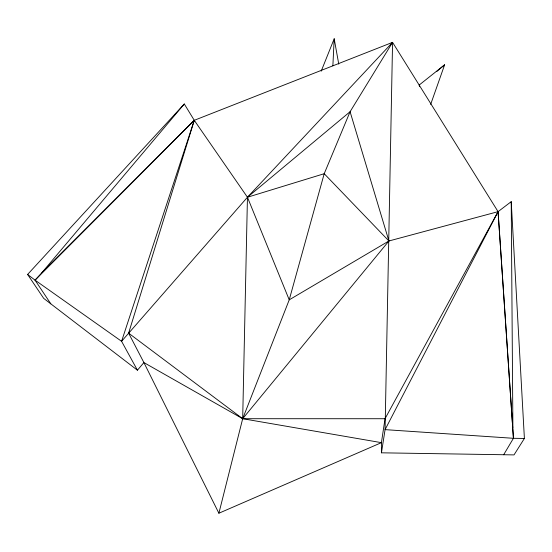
<?xml version="1.0" encoding="UTF-8"?>
<svg xmlns="http://www.w3.org/2000/svg" width="552" height="552" viewBox="0 0 552 552"><rect width="100%" height="100%" fill="white"/><g stroke="black" fill="none" stroke-linecap="round" stroke-linejoin="round"><path stroke-width="0.83" d="M137.427 370.199L121.585 341.302L247.448 197.243L392.562 42.359L498.076 211.657L385.027 418.726L381.418 442.656L218.889 513.229L242.687 418.706L289.227 299.846L388.918 240.982L498.076 211.657L511.221 201.659L524.4 438.454L514.015 454.903L381.453 452.819L385.082 429.635L392.562 42.359L194.269 120.315L41.993 272.557L35.059 280.154L50.805 303.835L137.427 370.199L143.899 362.567L128.616 333.153L194.269 120.315L184.292 103.983L27.6 274.447L43.698 298.377L50.805 303.835M27.6 274.447L35.059 280.154L194.269 120.315L247.448 197.243L242.687 418.706L381.418 442.656L381.453 452.819M332.87 65.826L334.188 38.771L321.195 71.167M194.269 120.315L121.585 341.302L35.059 280.154M430.663 104.397L444.629 64.791L419.168 85.056L419.603 86.705M503.659 454.751L513.429 438.302L498.076 211.657L385.082 429.635L513.429 438.302L524.4 438.454M392.562 42.359L350.085 111.711L324.21 173.707L289.227 299.846L247.448 197.243L350.085 111.711L388.918 240.982L242.687 418.706L143.899 362.567L218.889 513.229M41.993 272.557L184.292 103.983M436.832 71.443L444.629 64.791M247.448 197.243L324.21 173.707L388.918 240.982M385.027 418.726L242.687 418.706L128.616 333.153M334.188 38.771L338.762 64.115M498.076 211.657L513.429 438.302M511.221 201.659L512.891 427.565"/></g></svg>
